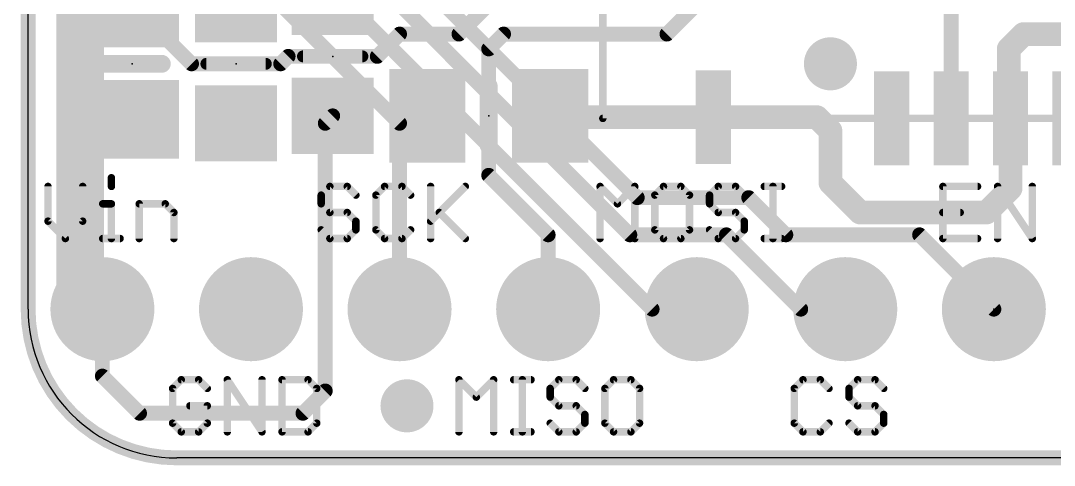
# Model space of a CAD drawing. Extents: x -0.1 to 33.1, y -0.1 to 27.9.
# Drawn here: x -0.13 to 17.54, y -0.13 to 7.47 of the extents above; entities that cross this region are included whole.
import ezdxf

# ---------------------------------------------------------------- set-up
doc = ezdxf.new("R2010")
doc.units = 0
for name, color, linetype in [('1', 12, 'CONTINUOUS'), ('16', 132, 'CONTINUOUS'), ('17', 110, 'CONTINUOUS'), ('18', 110, 'CONTINUOUS'), ('20', 53, 'CONTINUOUS'), ('21', 40, 'CONTINUOUS'), ('23', 40, 'CONTINUOUS'), ('29', 253, 'CONTINUOUS')]:
    doc.layers.add(name, color=color, linetype=linetype)

# ---------------------------------------------------------------- blocks, each defined once
blk = doc.blocks.new('RECT')
blk.add_solid([(-0.5, -0.5), (0.5, -0.5), (-0.5, 0.5), (0.5, 0.5)])
blk = doc.blocks.new('ROUNDP')
at = {"const_width": 0.5}
blk.add_lwpolyline([(0, -0.25, 1), (0, 0.25, 1), (0, -0.25)], format="xyb", dxfattribs=at)
blk = doc.blocks.new('ROUNDV')
at = {"const_width": 0.5}
blk.add_lwpolyline([(0, -0.25, 1), (0, 0.25, 1), (0, -0.25)], format="xyb", dxfattribs=at)

msp = doc.modelspace()

# ---------------------------------------------------------------- linework, layer by layer
at = {"layer": '1'}
for points, const_width in [([(0, 2.54), (0, 21.082)], 0.254), ([(10.922, 7.239), (11.938, 8.255)], 0.254), ([(7.366, 7.239), (8.255, 8.128)], 0.254), ([(15.779, 7.97), (15.779, 5.799)], 0.254), ([(2.794, 6.731), (1.778, 7.747)], 0.254), ([(17.018, 7.239), (16.764, 6.985)], 0.4064), ([(19.304, 7.239), (17.018, 7.239)], 0.4064), ([(5.969, 6.858), (6.35, 7.239)], 0.254), ([(6.35, 7.239), (7.366, 7.239)], 0.254), ([(7.874, 6.985), (8.128, 7.239)], 0.254), ([(8.128, 7.239), (10.922, 7.239)], 0.254), ([(7.874, 4.826), (7.874, 6.985)], 0.254), ([(16.764, 6.985), (16.764, 5.83)], 0.4064), ([(4.318, 6.731), (4.445, 6.858)], 0.254), ([(4.445, 6.858), (5.969, 6.858)], 0.254), ([(2.794, 6.731), (4.318, 6.731)], 0.254), ([(8.924, 5.842), (8.947, 5.819)], 0.4064), ([(8.947, 5.819), (11.715, 5.819)], 0.4064), ([(13.485, 5.819), (11.715, 5.819)], 0.4064), ([(13.485, 5.819), (13.716, 5.588)], 0.4064), ([(16.764, 5.83), (16.795, 5.799)], 0.4064), ([(5.207, 5.842), (5.08, 5.715)], 0.254), ([(5.08, 5.715), (5.08, 1.143)], 0.254), ([(16.795, 4.603), (16.795, 5.799)], 0.4064), ([(13.716, 5.588), (13.716, 4.699)], 0.4064), ([(8.89, 3.81), (7.874, 4.826)], 0.254), ([(13.716, 4.699), (14.224, 4.191)], 0.4064), ([(16.795, 4.603), (16.383, 4.191)], 0.4064), ([(14.224, 4.191), (16.383, 4.191)], 0.4064), ([(8.89, 2.54), (8.89, 3.81)], 0.254), ([(1.27, 1.397), (1.27, 2.54)], 0.254), ([(1.905, 0.762), (1.27, 1.397)], 0.254), ([(5.08, 1.143), (4.699, 0.762)], 0.254), ([(4.699, 0.762), (1.905, 0.762)], 0.254), ([(30.48, 0), (2.54, 0)], 0.254)]:
    msp.add_lwpolyline(points, dxfattribs=dict(at, const_width=const_width))
for points, const_width in [([(17.018, 7.3406, 1), (17.018, 7.1374)], 0.2032), ([(17.0898, 7.1672, 1), (16.9462, 7.3108)], 0.2032), ([(6.35, 7.3025, 1), (6.35, 7.1755)], 0.127), ([(6.3949, 7.1941, 1), (6.3051, 7.2839)], 0.127), ([(7.3211, 7.2839, 1), (7.4109, 7.1941)], 0.127), ([(7.366, 7.1755, 1), (7.366, 7.3025)], 0.127), ([(8.128, 7.3025, 1), (8.128, 7.1755)], 0.127), ([(8.1729, 7.1941, 1), (8.0831, 7.2839)], 0.127), ([(10.8771, 7.2839, 1), (10.9669, 7.1941)], 0.127), ([(10.922, 7.1755, 1), (10.922, 7.3025)], 0.127), ([(7.9375, 6.985, 1), (7.8105, 6.985)], 0.127), ([(7.8291, 7.0299, 1), (7.9189, 6.9401)], 0.127), ([(16.8656, 6.985, 1), (16.6624, 6.985)], 0.2032), ([(16.6922, 7.0568, 1), (16.8358, 6.9132)], 0.2032), ([(4.445, 6.9215, 1), (4.445, 6.7945)], 0.127), ([(4.4899, 6.8131, 1), (4.4001, 6.9029)], 0.127), ([(5.9241, 6.9029, 1), (6.0139, 6.8131)], 0.127), ([(5.969, 6.7945, 1), (5.969, 6.9215)], 0.127), ([(2.794, 6.7945, 1), (2.794, 6.6675)], 0.127), ([(2.7491, 6.6861, 1), (2.8389, 6.7759)], 0.127), ([(4.2731, 6.7759, 1), (4.3629, 6.6861)], 0.127), ([(4.318, 6.6675, 1), (4.318, 6.7945)], 0.127), ([(8.9958, 5.9138, 1), (8.8522, 5.7702)], 0.2032), ([(8.947, 5.9206, 1), (8.947, 5.7174)], 0.2032), ([(11.715, 5.9206, 1), (11.715, 5.7174)], 0.2032), ([(11.715, 5.7174, 1), (11.715, 5.9206)], 0.2032), ([(13.5568, 5.8908, 1), (13.4132, 5.7472)], 0.2032), ([(13.485, 5.7174, 1), (13.485, 5.9206)], 0.2032), ([(16.8358, 5.9018, 1), (16.6922, 5.7582)], 0.2032), ([(5.1435, 5.715, 1), (5.0165, 5.715)], 0.127), ([(5.2519, 5.7971, 1), (5.1621, 5.8869)], 0.127), ([(8.8752, 5.7472, 1), (9.0188, 5.8908)], 0.2032), ([(15.7155, 5.799, 1), (15.8425, 5.799)], 0.127), ([(16.6624, 5.83, 1), (16.8656, 5.83)], 0.2032), ([(16.8966, 5.799, 1), (16.6934, 5.799)], 0.2032), ([(16.7232, 5.7272, 1), (16.8668, 5.8708)], 0.2032), ([(5.0351, 5.7599, 1), (5.1249, 5.6701)], 0.127), ([(13.8176, 5.588, 1), (13.6144, 5.588)], 0.2032), ([(13.6442, 5.5162, 1), (13.7878, 5.6598)], 0.2032), ([(7.9189, 4.8709, 1), (7.8291, 4.7811)], 0.127), ([(7.8105, 4.826, 1), (7.9375, 4.826)], 0.127), ([(13.6144, 4.699, 1), (13.8176, 4.699)], 0.2032), ([(13.7878, 4.7708, 1), (13.6442, 4.6272)], 0.2032), ([(16.8668, 4.5312, 1), (16.7232, 4.6748)], 0.2032), ([(16.6934, 4.603, 1), (16.8966, 4.603)], 0.2032), ([(14.224, 4.2926, 1), (14.224, 4.0894)], 0.2032), ([(14.1522, 4.1192, 1), (14.2958, 4.2628)], 0.2032), ([(16.3112, 4.2628, 1), (16.4548, 4.1192)], 0.2032), ([(16.383, 4.0894, 1), (16.383, 4.2926)], 0.2032), ([(8.9535, 3.81, 1), (8.8265, 3.81)], 0.127), ([(8.8451, 3.7651, 1), (8.9349, 3.8549)], 0.127), ([(0, 2.54, 0.4142), (2.54, 0)], 0.254), ([(0.0635, 2.54, 1), (-0.0635, 2.54)], 0.127), ([(1.3335, 2.54, 1), (1.2065, 2.54)], 0.127), ([(-0.0635, 2.54, 1), (0.0635, 2.54)], 0.127), ([(8.8265, 2.54, 1), (8.9535, 2.54)], 0.127), ([(1.3149, 1.4419, 1), (1.2251, 1.3521)], 0.127), ([(1.2065, 1.397, 1), (1.3335, 1.397)], 0.127), ([(5.1249, 1.0981, 1), (5.0351, 1.1879)], 0.127), ([(5.0165, 1.143, 1), (5.1435, 1.143)], 0.127), ([(1.905, 0.8255, 1), (1.905, 0.6985)], 0.127), ([(4.699, 0.6985, 1), (4.699, 0.8255)], 0.127), ([(1.8601, 0.7171, 1), (1.9499, 0.8069)], 0.127), ([(4.6541, 0.8069, 1), (4.7439, 0.7171)], 0.127), ([(2.54, 0.0635, 1), (2.54, -0.0635)], 0.127), ([(2.54, -0.0635, 1), (2.54, 0.0635)], 0.127)]:
    msp.add_lwpolyline(points, format="xyb", dxfattribs=dict(at, const_width=const_width))
at = {"layer": '16'}
for points, const_width in [([(0, 21.082), (0, 2.54)], 0.254), ([(0.889, 2.921), (0.889, 11.938)], 0.8128), ([(6.35, 5.715), (2.54, 9.525)], 0.254), ([(4.826, 8.382), (10.668, 2.54)], 0.254), ([(5.969, 8.128), (10.287, 3.81)], 0.254), ([(6.985, 7.874), (10.414, 4.445)], 0.254), ([(6.35, 2.54), (6.35, 5.715)], 0.254), ([(10.414, 4.445), (12.319, 4.445)], 0.254), ([(12.319, 4.445), (12.954, 3.81)], 0.254), ([(10.287, 3.81), (11.938, 3.81)], 0.254), ([(11.938, 3.81), (13.208, 2.54)], 0.254), ([(12.954, 3.81), (15.24, 3.81)], 0.254), ([(15.24, 3.81), (16.51, 2.54)], 0.254), ([(1.27, 2.54), (0.889, 2.921)], 0.8128), ([(10.668, 2.54), (11.43, 2.54)], 0.254), ([(13.208, 2.54), (13.97, 2.54)], 0.254), ([(2.54, 0), (30.48, 0)], 0.254)]:
    msp.add_lwpolyline(points, dxfattribs=dict(at, const_width=const_width))
for points, const_width in [([(6.4135, 5.715, 1), (6.2865, 5.715)], 0.127), ([(6.3051, 5.6701, 1), (6.3949, 5.7599)], 0.127), ([(10.414, 4.5085, 1), (10.414, 4.3815)], 0.127), ([(10.3691, 4.4001, 1), (10.4589, 4.4899)], 0.127), ([(12.3639, 4.4899, 1), (12.2741, 4.4001)], 0.127), ([(12.319, 4.3815, 1), (12.319, 4.5085)], 0.127), ([(10.287, 3.8735, 1), (10.287, 3.7465)], 0.127), ([(10.2421, 3.7651, 1), (10.3319, 3.8549)], 0.127), ([(11.9829, 3.8549, 1), (11.8931, 3.7651)], 0.127), ([(11.938, 3.7465, 1), (11.938, 3.8735)], 0.127), ([(12.954, 3.8735, 1), (12.954, 3.7465)], 0.127), ([(12.9091, 3.7651, 1), (12.9989, 3.8549)], 0.127), ([(15.2849, 3.8549, 1), (15.1951, 3.7651)], 0.127), ([(15.24, 3.7465, 1), (15.24, 3.8735)], 0.127), ([(1.0327, 3.0647, 1), (0.7453, 2.7773)], 0.4064), ([(0.6858, 2.921, 1), (1.0922, 2.921)], 0.4064), ([(1.1263, 2.3963, 1), (1.4137, 2.6837)], 0.4064), ([(0, 2.54, 0.4142), (2.54, 0)], 0.254), ([(0.0635, 2.54, 1), (-0.0635, 2.54)], 0.127), ([(10.668, 2.6035, 1), (10.668, 2.4765)], 0.127), ([(11.43, 2.4765, 1), (11.43, 2.6035)], 0.127), ([(13.208, 2.6035, 1), (13.208, 2.4765)], 0.127), ([(13.97, 2.4765, 1), (13.97, 2.6035)], 0.127), ([(-0.0635, 2.54, 1), (0.0635, 2.54)], 0.127), ([(6.2865, 2.54, 1), (6.4135, 2.54)], 0.127), ([(10.6231, 2.4951, 1), (10.7129, 2.5849)], 0.127), ([(13.1631, 2.4951, 1), (13.2529, 2.5849)], 0.127), ([(16.4651, 2.4951, 1), (16.5549, 2.5849)], 0.127), ([(2.54, 0.0635, 1), (2.54, -0.0635)], 0.127), ([(2.54, -0.0635, 1), (2.54, 0.0635)], 0.127)]:
    msp.add_lwpolyline(points, format="xyb", dxfattribs=dict(at, const_width=const_width))
at = {"layer": '20'}
for p, q in [((0, 2.54), (0, 25.4)), ((30.48, 0), (2.54, 0))]:
    msp.add_line(p, q, dxfattribs=at)
msp.add_arc((2.54, 2.54), 2.54, 180, 270, dxfattribs=at)
at = {"layer": '21'}
for points, const_width in [([(9.825, 5.799), (9.825, 27.099)], 0.127), ([(4.699, 6.858), (5.715, 6.858)], 0.2032), ([(1.27, 6.731), (2.286, 6.731)], 0.3048), ([(3.048, 6.731), (4.064, 6.731)], 0.2032), ([(7.874, 5.334), (7.874, 6.35)], 0.3048), ([(24.555, 5.799), (9.825, 5.799)], 0.127), ([(1.424, 4.7846), (1.424, 4.6363)], 0.127), ([(0.3401, 4.6363), (0.3401, 4.0431)], 0.127), ([(0.9333, 4.0431), (0.9333, 4.6363)], 0.127), ([(5.1585, 4.6363), (5.0102, 4.488)], 0.127), ([(5.4551, 4.6363), (5.1585, 4.6363)], 0.127), ([(5.6034, 4.488), (5.4551, 4.6363)], 0.127), ([(6.094, 4.6363), (5.9457, 4.488)], 0.127), ([(6.3906, 4.6363), (6.094, 4.6363)], 0.127), ([(6.5389, 4.488), (6.3906, 4.6363)], 0.127), ([(6.8813, 4.6363), (6.8813, 3.7465)], 0.127), ([(6.8813, 4.0431), (7.4744, 4.6363)], 0.127), ([(9.7784, 3.7465), (9.7784, 4.6363)], 0.127), ([(9.7784, 4.6363), (10.075, 4.3397)], 0.127), ([(10.075, 4.3397), (10.3716, 4.6363)], 0.127), ([(10.3716, 4.6363), (10.3716, 3.7465)], 0.127), ([(10.8622, 4.6363), (10.7139, 4.488)], 0.127), ([(11.1588, 4.6363), (10.8622, 4.6363)], 0.127), ([(11.3071, 4.488), (11.1588, 4.6363)], 0.127), ([(11.7977, 4.6363), (11.6494, 4.488)], 0.127), ([(12.0943, 4.6363), (11.7977, 4.6363)], 0.127), ([(12.2426, 4.488), (12.0943, 4.6363)], 0.127), ([(12.5849, 4.6363), (12.8815, 4.6363)], 0.127), ([(12.7332, 3.7465), (12.7332, 4.6363)], 0.127), ([(16.2312, 4.6363), (15.638, 4.6363)], 0.127), ([(15.638, 4.6363), (15.638, 3.7465)], 0.127), ([(16.5735, 3.7465), (16.5735, 4.6363)], 0.127), ([(16.5735, 4.6363), (17.1667, 3.7465)], 0.127), ([(17.1667, 3.7465), (17.1667, 4.6363)], 0.127), ([(5.0102, 4.488), (5.0102, 4.3397)], 0.127), ([(5.9457, 4.488), (5.9457, 3.8948)], 0.127), ([(10.7139, 4.488), (10.7139, 3.8948)], 0.127), ([(11.3071, 3.8948), (11.3071, 4.488)], 0.127), ([(11.6494, 4.488), (11.6494, 4.3397)], 0.127), ([(1.2757, 4.3397), (1.424, 4.3397)], 0.127), ([(1.424, 4.3397), (1.424, 3.7465)], 0.127), ([(1.8993, 3.7465), (1.8993, 4.3397)], 0.127), ([(1.8993, 4.3397), (2.3442, 4.3397)], 0.127), ([(2.3442, 4.3397), (2.4925, 4.1914)], 0.127), ([(2.4925, 4.1914), (2.4925, 3.7465)], 0.127), ([(5.0102, 4.3397), (5.1585, 4.1914)], 0.127), ([(5.1585, 4.1914), (5.4551, 4.1914)], 0.127), ([(5.4551, 4.1914), (5.6034, 4.0431)], 0.127), ([(7.0296, 4.1914), (7.4744, 3.7465)], 0.127), ([(11.6494, 4.3397), (11.7977, 4.1914)], 0.127), ([(11.7977, 4.1914), (12.0943, 4.1914)], 0.127), ([(12.0943, 4.1914), (12.2426, 4.0431)], 0.127), ([(15.638, 4.1914), (15.9346, 4.1914)], 0.127), ([(0.3401, 4.0431), (0.6367, 3.7465)], 0.127), ([(0.6367, 3.7465), (0.9333, 4.0431)], 0.127), ([(5.6034, 4.0431), (5.6034, 3.8948)], 0.127), ([(12.2426, 4.0431), (12.2426, 3.8948)], 0.127), ([(5.1585, 3.7465), (5.0102, 3.8948)], 0.127), ([(5.6034, 3.8948), (5.4551, 3.7465)], 0.127), ([(5.9457, 3.8948), (6.094, 3.7465)], 0.127), ([(6.3906, 3.7465), (6.5389, 3.8948)], 0.127), ([(10.7139, 3.8948), (10.8622, 3.7465)], 0.127), ([(11.1588, 3.7465), (11.3071, 3.8948)], 0.127), ([(11.7977, 3.7465), (11.6494, 3.8948)], 0.127), ([(12.2426, 3.8948), (12.0943, 3.7465)], 0.127), ([(1.2757, 3.7465), (1.5722, 3.7465)], 0.127), ([(5.4551, 3.7465), (5.1585, 3.7465)], 0.127), ([(6.094, 3.7465), (6.3906, 3.7465)], 0.127), ([(10.8622, 3.7465), (11.1588, 3.7465)], 0.127), ([(12.0943, 3.7465), (11.7977, 3.7465)], 0.127), ([(12.5849, 3.7465), (12.8815, 3.7465)], 0.127), ([(15.638, 3.7465), (16.2312, 3.7465)], 0.127), ([(2.6185, 1.3343), (2.4702, 1.186)], 0.127), ([(2.4702, 1.186), (2.4702, 0.5928)], 0.127), ([(2.9151, 1.3343), (2.6185, 1.3343)], 0.127), ([(3.0634, 1.186), (2.9151, 1.3343)], 0.127), ([(3.4057, 0.4445), (3.4057, 1.3343)], 0.127), ([(3.4057, 1.3343), (3.9989, 0.4445)], 0.127), ([(3.9989, 0.4445), (3.9989, 1.3343)], 0.127), ([(4.3413, 1.3343), (4.3413, 0.4445)], 0.127), ([(4.7861, 1.3343), (4.3413, 1.3343)], 0.127), ([(4.9344, 1.186), (4.7861, 1.3343)], 0.127), ([(4.9344, 0.5928), (4.9344, 1.186)], 0.127), ([(7.3654, 0.4445), (7.3654, 1.3343)], 0.127), ([(7.3654, 1.3343), (7.662, 1.0377)], 0.127), ([(7.662, 1.0377), (7.9586, 1.3343)], 0.127), ([(7.9586, 1.3343), (7.9586, 0.4445)], 0.127), ([(8.3009, 1.3343), (8.5975, 1.3343)], 0.127), ([(8.4492, 0.4445), (8.4492, 1.3343)], 0.127), ([(9.0729, 1.3343), (8.9246, 1.186)], 0.127), ([(8.9246, 1.186), (8.9246, 1.0377)], 0.127), ([(9.3695, 1.3343), (9.0729, 1.3343)], 0.127), ([(9.5178, 1.186), (9.3695, 1.3343)], 0.127), ([(10.0084, 1.3343), (9.8601, 1.186)], 0.127), ([(9.8601, 1.186), (9.8601, 0.5928)], 0.127), ([(10.305, 1.3343), (10.0084, 1.3343)], 0.127), ([(10.4533, 1.186), (10.305, 1.3343)], 0.127), ([(10.4533, 0.5928), (10.4533, 1.186)], 0.127), ([(13.2463, 1.3343), (13.098, 1.186)], 0.127), ([(13.098, 1.186), (13.098, 0.5928)], 0.127), ([(13.5429, 1.3343), (13.2463, 1.3343)], 0.127), ([(13.6912, 1.186), (13.5429, 1.3343)], 0.127), ([(14.1818, 1.3343), (14.0335, 1.186)], 0.127), ([(14.0335, 1.186), (14.0335, 1.0377)], 0.127), ([(14.4784, 1.3343), (14.1818, 1.3343)], 0.127), ([(14.6267, 1.186), (14.4784, 1.3343)], 0.127), ([(8.9246, 1.0377), (9.0729, 0.8894)], 0.127), ([(14.0335, 1.0377), (14.1818, 0.8894)], 0.127), ([(3.0634, 0.8894), (2.7668, 0.8894)], 0.127), ([(3.0634, 0.5928), (3.0634, 0.8894)], 0.127), ([(9.0729, 0.8894), (9.3695, 0.8894)], 0.127), ([(9.3695, 0.8894), (9.5178, 0.7411)], 0.127), ([(14.1818, 0.8894), (14.4784, 0.8894)], 0.127), ([(14.4784, 0.8894), (14.6267, 0.7411)], 0.127), ([(9.5178, 0.7411), (9.5178, 0.5928)], 0.127), ([(14.6267, 0.7411), (14.6267, 0.5928)], 0.127), ([(2.4702, 0.5928), (2.6185, 0.4445)], 0.127), ([(2.9151, 0.4445), (3.0634, 0.5928)], 0.127), ([(4.7861, 0.4445), (4.9344, 0.5928)], 0.127), ([(9.0729, 0.4445), (8.9246, 0.5928)], 0.127), ([(9.5178, 0.5928), (9.3695, 0.4445)], 0.127), ([(9.8601, 0.5928), (10.0084, 0.4445)], 0.127), ([(10.305, 0.4445), (10.4533, 0.5928)], 0.127), ([(13.098, 0.5928), (13.2463, 0.4445)], 0.127), ([(13.5429, 0.4445), (13.6912, 0.5928)], 0.127), ([(14.1818, 0.4445), (14.0335, 0.5928)], 0.127), ([(14.6267, 0.5928), (14.4784, 0.4445)], 0.127), ([(2.6185, 0.4445), (2.9151, 0.4445)], 0.127), ([(4.3413, 0.4445), (4.7861, 0.4445)], 0.127), ([(8.3009, 0.4445), (8.5975, 0.4445)], 0.127), ([(9.3695, 0.4445), (9.0729, 0.4445)], 0.127), ([(10.0084, 0.4445), (10.305, 0.4445)], 0.127), ([(13.2463, 0.4445), (13.5429, 0.4445)], 0.127), ([(14.4784, 0.4445), (14.1818, 0.4445)], 0.127)]:
    msp.add_lwpolyline(points, dxfattribs=dict(at, const_width=const_width))
for points, const_width in [([(4.699, 6.9088, 1), (4.699, 6.8072)], 0.1016), ([(5.715, 6.8072, 1), (5.715, 6.9088)], 0.1016), ([(1.27, 6.8072, 1), (1.27, 6.6548)], 0.1524), ([(2.286, 6.6548, 1), (2.286, 6.8072)], 0.1524), ([(3.048, 6.7818, 1), (3.048, 6.6802)], 0.1016), ([(4.064, 6.6802, 1), (4.064, 6.7818)], 0.1016), ([(7.9502, 6.35, 1), (7.7978, 6.35)], 0.1524), ([(9.825, 5.8308, 1), (9.825, 5.7673)], 0.0635), ([(9.7933, 5.799, 1), (9.8568, 5.799)], 0.0635), ([(7.7978, 5.334, 1), (7.9502, 5.334)], 0.1524), ([(1.4557, 4.7846, 1), (1.3922, 4.7846)], 0.0635), ([(0.3719, 4.6363, 1), (0.3084, 4.6363)], 0.0635), ([(0.9651, 4.6363, 1), (0.9016, 4.6363)], 0.0635), ([(1.3922, 4.6363, 1), (1.4557, 4.6363)], 0.0635), ([(5.1585, 4.668, 1), (5.1585, 4.6045)], 0.0635), ([(5.181, 4.6138, 1), (5.1361, 4.6587)], 0.0635), ([(5.4776, 4.6587, 1), (5.4326, 4.6138)], 0.0635), ([(5.4551, 4.6045, 1), (5.4551, 4.668)], 0.0635), ([(6.094, 4.668, 1), (6.094, 4.6045)], 0.0635), ([(6.1165, 4.6138, 1), (6.0716, 4.6587)], 0.0635), ([(6.4131, 4.6587, 1), (6.3682, 4.6138)], 0.0635), ([(6.3906, 4.6045, 1), (6.3906, 4.668)], 0.0635), ([(6.913, 4.6363, 1), (6.8495, 4.6363)], 0.0635), ([(7.4969, 4.6138, 1), (7.452, 4.6587)], 0.0635), ([(9.8101, 4.6363, 1), (9.7466, 4.6363)], 0.0635), ([(9.8008, 4.6587, 1), (9.7559, 4.6138)], 0.0635), ([(10.4033, 4.6363, 1), (10.3398, 4.6363)], 0.0635), ([(10.394, 4.6138, 1), (10.3491, 4.6587)], 0.0635), ([(10.8622, 4.668, 1), (10.8622, 4.6045)], 0.0635), ([(10.8846, 4.6138, 1), (10.8397, 4.6587)], 0.0635), ([(11.1812, 4.6587, 1), (11.1363, 4.6138)], 0.0635), ([(11.1588, 4.6045, 1), (11.1588, 4.668)], 0.0635), ([(11.7977, 4.668, 1), (11.7977, 4.6045)], 0.0635), ([(11.8202, 4.6138, 1), (11.7753, 4.6587)], 0.0635), ([(12.1167, 4.6587, 1), (12.0718, 4.6138)], 0.0635), ([(12.0943, 4.6045, 1), (12.0943, 4.668)], 0.0635), ([(12.5849, 4.668, 1), (12.5849, 4.6045)], 0.0635), ([(12.765, 4.6363, 1), (12.7015, 4.6363)], 0.0635), ([(12.8815, 4.6045, 1), (12.8815, 4.668)], 0.0635), ([(15.6697, 4.6363, 1), (15.6062, 4.6363)], 0.0635), ([(15.638, 4.668, 1), (15.638, 4.6045)], 0.0635), ([(16.2312, 4.6045, 1), (16.2312, 4.668)], 0.0635), ([(16.6052, 4.6363, 1), (16.5418, 4.6363)], 0.0635), ([(16.5999, 4.6539, 1), (16.5471, 4.6186)], 0.0635), ([(17.1984, 4.6363, 1), (17.1349, 4.6363)], 0.0635), ([(5.042, 4.488, 1), (4.9785, 4.488)], 0.0635), ([(4.9878, 4.5104, 1), (5.0327, 4.4655)], 0.0635), ([(5.5809, 4.4655, 1), (5.6258, 4.5104)], 0.0635), ([(5.9775, 4.488, 1), (5.914, 4.488)], 0.0635), ([(5.9233, 4.5104, 1), (5.9682, 4.4655)], 0.0635), ([(6.5165, 4.4655, 1), (6.5614, 4.5104)], 0.0635), ([(10.6914, 4.5104, 1), (10.7364, 4.4655)], 0.0635), ([(10.7457, 4.488, 1), (10.6822, 4.488)], 0.0635), ([(11.3388, 4.488, 1), (11.2753, 4.488)], 0.0635), ([(11.2846, 4.4655, 1), (11.3295, 4.5104)], 0.0635), ([(11.6812, 4.488, 1), (11.6177, 4.488)], 0.0635), ([(11.627, 4.5104, 1), (11.6719, 4.4655)], 0.0635), ([(12.2201, 4.4655, 1), (12.265, 4.5104)], 0.0635), ([(1.2757, 4.3714, 1), (1.2757, 4.3079)], 0.0635), ([(1.4557, 4.3397, 1), (1.3922, 4.3397)], 0.0635), ([(1.424, 4.3079, 1), (1.424, 4.3714)], 0.0635), ([(1.9311, 4.3397, 1), (1.8676, 4.3397)], 0.0635), ([(1.8993, 4.3714, 1), (1.8993, 4.3079)], 0.0635), ([(2.3667, 4.3621, 1), (2.3218, 4.3172)], 0.0635), ([(2.3442, 4.3079, 1), (2.3442, 4.3714)], 0.0635), ([(2.5243, 4.1914, 1), (2.4608, 4.1914)], 0.0635), ([(2.4701, 4.1689, 1), (2.515, 4.2138)], 0.0635), ([(5.0327, 4.3621, 1), (4.9878, 4.3172)], 0.0635), ([(4.9785, 4.3397, 1), (5.042, 4.3397)], 0.0635), ([(5.1585, 4.2231, 1), (5.1585, 4.1596)], 0.0635), ([(5.1361, 4.1689, 1), (5.181, 4.2138)], 0.0635), ([(5.4776, 4.2138, 1), (5.4326, 4.1689)], 0.0635), ([(5.4551, 4.1596, 1), (5.4551, 4.2231)], 0.0635), ([(7.052, 4.2138, 1), (7.0071, 4.1689)], 0.0635), ([(10.0525, 4.3621, 1), (10.0974, 4.3172)], 0.0635), ([(10.0525, 4.3172, 1), (10.0974, 4.3621)], 0.0635), ([(11.6177, 4.3397, 1), (11.6812, 4.3397)], 0.0635), ([(11.6719, 4.3621, 1), (11.627, 4.3172)], 0.0635), ([(11.7977, 4.2231, 1), (11.7977, 4.1596)], 0.0635), ([(11.7753, 4.1689, 1), (11.8202, 4.2138)], 0.0635), ([(12.1167, 4.2138, 1), (12.0718, 4.1689)], 0.0635), ([(12.0943, 4.1596, 1), (12.0943, 4.2231)], 0.0635), ([(15.638, 4.2231, 1), (15.638, 4.1596)], 0.0635), ([(15.9346, 4.1596, 1), (15.9346, 4.2231)], 0.0635), ([(0.3626, 4.0655, 1), (0.3177, 4.0206)], 0.0635), ([(0.3084, 4.0431, 1), (0.3719, 4.0431)], 0.0635), ([(0.9016, 4.0431, 1), (0.9651, 4.0431)], 0.0635), ([(0.9558, 4.0206, 1), (0.9109, 4.0655)], 0.0635), ([(5.6351, 4.0431, 1), (5.5716, 4.0431)], 0.0635), ([(5.5809, 4.0206, 1), (5.6258, 4.0655)], 0.0635), ([(6.8588, 4.0655, 1), (6.9037, 4.0206)], 0.0635), ([(12.2743, 4.0431, 1), (12.2108, 4.0431)], 0.0635), ([(12.2201, 4.0206, 1), (12.265, 4.0655)], 0.0635), ([(5.0327, 3.9172, 1), (4.9878, 3.8723)], 0.0635), ([(5.5716, 3.8948, 1), (5.6351, 3.8948)], 0.0635), ([(5.6258, 3.8723, 1), (5.5809, 3.9172)], 0.0635), ([(5.914, 3.8948, 1), (5.9775, 3.8948)], 0.0635), ([(5.9682, 3.9172, 1), (5.9233, 3.8723)], 0.0635), ([(6.5614, 3.8723, 1), (6.5165, 3.9172)], 0.0635), ([(10.7364, 3.9172, 1), (10.6914, 3.8723)], 0.0635), ([(10.6822, 3.8948, 1), (10.7457, 3.8948)], 0.0635), ([(11.2753, 3.8948, 1), (11.3388, 3.8948)], 0.0635), ([(11.3295, 3.8723, 1), (11.2846, 3.9172)], 0.0635), ([(11.6719, 3.9172, 1), (11.627, 3.8723)], 0.0635), ([(12.2108, 3.8948, 1), (12.2743, 3.8948)], 0.0635), ([(12.265, 3.8723, 1), (12.2201, 3.9172)], 0.0635), ([(0.6143, 3.769, 1), (0.6592, 3.724)], 0.0635), ([(0.6143, 3.724, 1), (0.6592, 3.769)], 0.0635), ([(1.2757, 3.7783, 1), (1.2757, 3.7147)], 0.0635), ([(1.3922, 3.7465, 1), (1.4557, 3.7465)], 0.0635), ([(1.5722, 3.7147, 1), (1.5722, 3.7783)], 0.0635), ([(1.8676, 3.7465, 1), (1.9311, 3.7465)], 0.0635), ([(2.4608, 3.7465, 1), (2.5243, 3.7465)], 0.0635), ([(5.1585, 3.7783, 1), (5.1585, 3.7147)], 0.0635), ([(5.1361, 3.724, 1), (5.181, 3.769)], 0.0635), ([(5.4326, 3.769, 1), (5.4776, 3.724)], 0.0635), ([(5.4551, 3.7147, 1), (5.4551, 3.7783)], 0.0635), ([(6.094, 3.7783, 1), (6.094, 3.7147)], 0.0635), ([(6.0716, 3.724, 1), (6.1165, 3.769)], 0.0635), ([(6.3682, 3.769, 1), (6.4131, 3.724)], 0.0635), ([(6.3906, 3.7147, 1), (6.3906, 3.7783)], 0.0635), ([(6.8495, 3.7465, 1), (6.913, 3.7465)], 0.0635), ([(7.452, 3.724, 1), (7.4969, 3.769)], 0.0635), ([(9.7466, 3.7465, 1), (9.8101, 3.7465)], 0.0635), ([(10.3398, 3.7465, 1), (10.4033, 3.7465)], 0.0635), ([(10.8622, 3.7783, 1), (10.8622, 3.7147)], 0.0635), ([(10.8397, 3.724, 1), (10.8846, 3.769)], 0.0635), ([(11.1363, 3.769, 1), (11.1812, 3.724)], 0.0635), ([(11.1588, 3.7147, 1), (11.1588, 3.7783)], 0.0635), ([(11.7977, 3.7783, 1), (11.7977, 3.7147)], 0.0635), ([(11.7753, 3.724, 1), (11.8202, 3.769)], 0.0635), ([(12.0718, 3.769, 1), (12.1167, 3.724)], 0.0635), ([(12.0943, 3.7147, 1), (12.0943, 3.7783)], 0.0635), ([(12.5849, 3.7783, 1), (12.5849, 3.7147)], 0.0635), ([(12.7015, 3.7465, 1), (12.765, 3.7465)], 0.0635), ([(12.8815, 3.7147, 1), (12.8815, 3.7783)], 0.0635), ([(15.638, 3.7783, 1), (15.638, 3.7147)], 0.0635), ([(15.6062, 3.7465, 1), (15.6697, 3.7465)], 0.0635), ([(16.2312, 3.7147, 1), (16.2312, 3.7783)], 0.0635), ([(16.5418, 3.7465, 1), (16.6052, 3.7465)], 0.0635), ([(17.1349, 3.7465, 1), (17.1984, 3.7465)], 0.0635), ([(17.1403, 3.7289, 1), (17.1931, 3.7641)], 0.0635), ([(2.502, 1.186, 1), (2.4385, 1.186)], 0.0635), ([(2.4478, 1.2084, 1), (2.4927, 1.1635)], 0.0635), ([(2.6185, 1.366, 1), (2.6185, 1.3025)], 0.0635), ([(2.641, 1.3118, 1), (2.5961, 1.3567)], 0.0635), ([(2.9376, 1.3567, 1), (2.8926, 1.3118)], 0.0635), ([(2.9151, 1.3025, 1), (2.9151, 1.366)], 0.0635), ([(3.0409, 1.1635, 1), (3.0858, 1.2084)], 0.0635), ([(3.4322, 1.3519, 1), (3.3793, 1.3166)], 0.0635), ([(3.4375, 1.3343, 1), (3.374, 1.3343)], 0.0635), ([(4.0307, 1.3343, 1), (3.9672, 1.3343)], 0.0635), ([(4.373, 1.3343, 1), (4.3095, 1.3343)], 0.0635), ([(4.3413, 1.366, 1), (4.3413, 1.3025)], 0.0635), ([(4.8086, 1.3567, 1), (4.7637, 1.3118)], 0.0635), ([(4.7861, 1.3025, 1), (4.7861, 1.366)], 0.0635), ([(4.9662, 1.186, 1), (4.9027, 1.186)], 0.0635), ([(4.912, 1.1635, 1), (4.9569, 1.2084)], 0.0635), ([(7.3971, 1.3343, 1), (7.3336, 1.3343)], 0.0635), ([(7.3878, 1.3567, 1), (7.3429, 1.3118)], 0.0635), ([(7.9903, 1.3343, 1), (7.9268, 1.3343)], 0.0635), ([(7.981, 1.3118, 1), (7.9361, 1.3567)], 0.0635), ([(8.3009, 1.366, 1), (8.3009, 1.3025)], 0.0635), ([(8.4809, 1.3343, 1), (8.4174, 1.3343)], 0.0635), ([(8.5975, 1.3025, 1), (8.5975, 1.366)], 0.0635), ([(8.9563, 1.186, 1), (8.8928, 1.186)], 0.0635), ([(8.9021, 1.2084, 1), (8.947, 1.1635)], 0.0635), ([(9.0729, 1.366, 1), (9.0729, 1.3025)], 0.0635), ([(9.0953, 1.3118, 1), (9.0504, 1.3567)], 0.0635), ([(9.3919, 1.3567, 1), (9.347, 1.3118)], 0.0635), ([(9.3695, 1.3025, 1), (9.3695, 1.366)], 0.0635), ([(9.4953, 1.1635, 1), (9.5402, 1.2084)], 0.0635), ([(9.8918, 1.186, 1), (9.8283, 1.186)], 0.0635), ([(9.8376, 1.2084, 1), (9.8825, 1.1635)], 0.0635), ([(10.0084, 1.366, 1), (10.0084, 1.3025)], 0.0635), ([(10.0308, 1.3118, 1), (9.9859, 1.3567)], 0.0635), ([(10.3274, 1.3567, 1), (10.2825, 1.3118)], 0.0635), ([(10.305, 1.3025, 1), (10.305, 1.366)], 0.0635), ([(10.485, 1.186, 1), (10.4215, 1.186)], 0.0635), ([(10.4308, 1.1635, 1), (10.4757, 1.2084)], 0.0635), ([(13.1297, 1.186, 1), (13.0662, 1.186)], 0.0635), ([(13.0755, 1.2084, 1), (13.1204, 1.1635)], 0.0635), ([(13.2463, 1.366, 1), (13.2463, 1.3025)], 0.0635), ([(13.2687, 1.3118, 1), (13.2238, 1.3567)], 0.0635), ([(13.5653, 1.3567, 1), (13.5204, 1.3118)], 0.0635), ([(13.5429, 1.3025, 1), (13.5429, 1.366)], 0.0635), ([(13.6687, 1.1635, 1), (13.7136, 1.2084)], 0.0635), ([(14.0653, 1.186, 1), (14.0017, 1.186)], 0.0635), ([(14.011, 1.2084, 1), (14.056, 1.1635)], 0.0635), ([(14.1818, 1.366, 1), (14.1818, 1.3025)], 0.0635), ([(14.2042, 1.3118, 1), (14.1593, 1.3567)], 0.0635), ([(14.5008, 1.3567, 1), (14.4559, 1.3118)], 0.0635), ([(14.4784, 1.3025, 1), (14.4784, 1.366)], 0.0635), ([(14.6042, 1.1635, 1), (14.6491, 1.2084)], 0.0635), ([(7.6395, 1.0601, 1), (7.6844, 1.0152)], 0.0635), ([(7.6395, 1.0152, 1), (7.6844, 1.0601)], 0.0635), ([(8.8928, 1.0377, 1), (8.9563, 1.0377)], 0.0635), ([(8.947, 1.0601, 1), (8.9021, 1.0152)], 0.0635), ([(14.0017, 1.0377, 1), (14.0653, 1.0377)], 0.0635), ([(14.056, 1.0601, 1), (14.011, 1.0152)], 0.0635), ([(2.7668, 0.9211, 1), (2.7668, 0.8576)], 0.0635), ([(3.0951, 0.8894, 1), (3.0316, 0.8894)], 0.0635), ([(3.0634, 0.8576, 1), (3.0634, 0.9211)], 0.0635), ([(9.0729, 0.9211, 1), (9.0729, 0.8576)], 0.0635), ([(9.0504, 0.8669, 1), (9.0953, 0.9118)], 0.0635), ([(9.3919, 0.9118, 1), (9.347, 0.8669)], 0.0635), ([(9.3695, 0.8576, 1), (9.3695, 0.9211)], 0.0635), ([(14.1818, 0.9211, 1), (14.1818, 0.8576)], 0.0635), ([(14.1593, 0.8669, 1), (14.2042, 0.9118)], 0.0635), ([(14.5008, 0.9118, 1), (14.4559, 0.8669)], 0.0635), ([(14.4784, 0.8576, 1), (14.4784, 0.9211)], 0.0635), ([(9.5495, 0.7411, 1), (9.486, 0.7411)], 0.0635), ([(9.4953, 0.7186, 1), (9.5402, 0.7635)], 0.0635), ([(14.6584, 0.7411, 1), (14.5949, 0.7411)], 0.0635), ([(14.6042, 0.7186, 1), (14.6491, 0.7635)], 0.0635), ([(2.4927, 0.6152, 1), (2.4478, 0.5703)], 0.0635), ([(2.4385, 0.5928, 1), (2.502, 0.5928)], 0.0635), ([(3.0316, 0.5928, 1), (3.0951, 0.5928)], 0.0635), ([(3.0858, 0.5703, 1), (3.0409, 0.6152)], 0.0635), ([(4.9027, 0.5928, 1), (4.9662, 0.5928)], 0.0635), ([(4.9569, 0.5703, 1), (4.912, 0.6152)], 0.0635), ([(8.947, 0.6152, 1), (8.9021, 0.5703)], 0.0635), ([(9.486, 0.5928, 1), (9.5495, 0.5928)], 0.0635), ([(9.5402, 0.5703, 1), (9.4953, 0.6152)], 0.0635), ([(9.8825, 0.6152, 1), (9.8376, 0.5703)], 0.0635), ([(9.8283, 0.5928, 1), (9.8918, 0.5928)], 0.0635), ([(10.4215, 0.5928, 1), (10.485, 0.5928)], 0.0635), ([(10.4757, 0.5703, 1), (10.4308, 0.6152)], 0.0635), ([(13.1204, 0.6152, 1), (13.0755, 0.5703)], 0.0635), ([(13.0662, 0.5928, 1), (13.1297, 0.5928)], 0.0635), ([(13.7136, 0.5703, 1), (13.6687, 0.6152)], 0.0635), ([(14.056, 0.6152, 1), (14.011, 0.5703)], 0.0635), ([(14.5949, 0.5928, 1), (14.6584, 0.5928)], 0.0635), ([(14.6491, 0.5703, 1), (14.6042, 0.6152)], 0.0635), ([(2.6185, 0.4763, 1), (2.6185, 0.4128)], 0.0635), ([(2.5961, 0.422, 1), (2.641, 0.467)], 0.0635), ([(2.8926, 0.467, 1), (2.9376, 0.422)], 0.0635), ([(2.9151, 0.4128, 1), (2.9151, 0.4763)], 0.0635), ([(3.374, 0.4445, 1), (3.4375, 0.4445)], 0.0635), ([(3.9672, 0.4445, 1), (4.0307, 0.4445)], 0.0635), ([(3.9725, 0.4269, 1), (4.0253, 0.4621)], 0.0635), ([(4.3413, 0.4763, 1), (4.3413, 0.4128)], 0.0635), ([(4.3095, 0.4445, 1), (4.373, 0.4445)], 0.0635), ([(4.7637, 0.467, 1), (4.8086, 0.422)], 0.0635), ([(4.7861, 0.4128, 1), (4.7861, 0.4763)], 0.0635), ([(7.3336, 0.4445, 1), (7.3971, 0.4445)], 0.0635), ([(7.9268, 0.4445, 1), (7.9903, 0.4445)], 0.0635), ([(8.3009, 0.4763, 1), (8.3009, 0.4128)], 0.0635), ([(8.4174, 0.4445, 1), (8.4809, 0.4445)], 0.0635), ([(8.5975, 0.4128, 1), (8.5975, 0.4763)], 0.0635), ([(9.0729, 0.4763, 1), (9.0729, 0.4128)], 0.0635), ([(9.0504, 0.422, 1), (9.0953, 0.467)], 0.0635), ([(9.347, 0.467, 1), (9.3919, 0.422)], 0.0635), ([(9.3695, 0.4128, 1), (9.3695, 0.4763)], 0.0635), ([(10.0084, 0.4763, 1), (10.0084, 0.4128)], 0.0635), ([(9.9859, 0.422, 1), (10.0308, 0.467)], 0.0635), ([(10.2825, 0.467, 1), (10.3274, 0.422)], 0.0635), ([(10.305, 0.4128, 1), (10.305, 0.4763)], 0.0635), ([(13.2463, 0.4763, 1), (13.2463, 0.4128)], 0.0635), ([(13.2238, 0.422, 1), (13.2687, 0.467)], 0.0635), ([(13.5204, 0.467, 1), (13.5653, 0.422)], 0.0635), ([(13.5429, 0.4128, 1), (13.5429, 0.4763)], 0.0635), ([(14.1818, 0.4763, 1), (14.1818, 0.4128)], 0.0635), ([(14.1593, 0.422, 1), (14.2042, 0.467)], 0.0635), ([(14.4559, 0.467, 1), (14.5008, 0.422)], 0.0635), ([(14.4784, 0.4128, 1), (14.4784, 0.4763)], 0.0635)]:
    msp.add_lwpolyline(points, format="xyb", dxfattribs=dict(at, const_width=const_width))
at = {"layer": '23'}
for p in [(1.778, 6.731), (3.556, 6.731), (5.207, 6.858), (7.874, 5.842), (16.51, 2.54)]:
    msp.add_point(p, dxfattribs=at)

# ---------------------------------------------------------------- block references
at = {"layer": '1'}
for p, xscale, yscale, rotation in [((3.556, 7.747), 1.2, 1.3, 90), ((5.207, 7.874), 1.2, 1.3, 90), ((1.778, 7.681), 1.24, 1.5, 90), ((6.824, 5.842), 1.2, 1.5, 180), ((8.924, 5.842), 1.2, 1.5, 180), ((11.715, 5.819), 1.5, 0.5, 90), ((14.763, 5.799), 1.5, 0.5, 90), ((15.779, 5.799), 1.5, 0.5, 90), ((16.795, 5.799), 1.5, 0.5, 90), ((1.778, 5.781), 1.24, 1.5, 90), ((5.207, 5.842), 1.2, 1.3, 90), ((3.556, 5.715), 1.2, 1.3, 90)]:
    msp.add_blockref('RECT', p, dxfattribs=dict(at, xscale=xscale, yscale=yscale, rotation=rotation))
at = {"layer": '17', "xscale": 1.6764, "yscale": 1.6764, "rotation": 90}
for p in [(1.27, 2.54), (1.27, 2.54), (3.81, 2.54), (3.81, 2.54), (6.35, 2.54), (6.35, 2.54), (8.89, 2.54), (8.89, 2.54), (11.43, 2.54), (11.43, 2.54), (13.97, 2.54), (13.97, 2.54), (16.51, 2.54), (16.51, 2.54)]:
    msp.add_blockref('ROUNDP', p, dxfattribs=at)
at = {"layer": '18', "xscale": 0.9064, "yscale": 0.9064}
for p in [(13.716, 6.731), (13.716, 6.731), (6.477, 0.889), (6.477, 0.889)]:
    msp.add_blockref('ROUNDV', p, dxfattribs=at)
at = {"layer": '29'}
for name, p, xscale, yscale, rotation in [('RECT', (5.207, 7.874), 1.3016, 1.4016, 90), ('RECT', (1.778, 7.681), 1.3416, 1.6016, 90), ('RECT', (3.556, 7.747), 1.3016, 1.4016, 90), ('RECT', (6.824, 5.842), 1.3016, 1.6016, 180), ('RECT', (8.924, 5.842), 1.3016, 1.6016, 180), ('RECT', (11.715, 5.819), 1.6016, 0.6016, 90), ('RECT', (14.763, 5.799), 1.6016, 0.6016, 90), ('RECT', (15.779, 5.799), 1.6016, 0.6016, 90), ('RECT', (16.795, 5.799), 1.6016, 0.6016, 90), ('RECT', (17.811, 5.799), 1.6016, 0.6016, 90), ('RECT', (1.778, 5.781), 1.3416, 1.6016, 90), ('RECT', (3.556, 5.715), 1.3016, 1.4016, 90), ('RECT', (5.207, 5.842), 1.3016, 1.4016, 90), ('ROUNDP', (1.27, 2.54), 1.778, 1.778, 90), ('ROUNDP', (3.81, 2.54), 1.778, 1.778, 90), ('ROUNDP', (6.35, 2.54), 1.778, 1.778, 90), ('ROUNDP', (8.89, 2.54), 1.778, 1.778, 90), ('ROUNDP', (11.43, 2.54), 1.778, 1.778, 90), ('ROUNDP', (13.97, 2.54), 1.778, 1.778, 90), ('ROUNDP', (16.51, 2.54), 1.778, 1.778, 90)]:
    msp.add_blockref(name, p, dxfattribs=dict(at, xscale=xscale, yscale=yscale, rotation=rotation))

doc.saveas('drawing.dxf')
